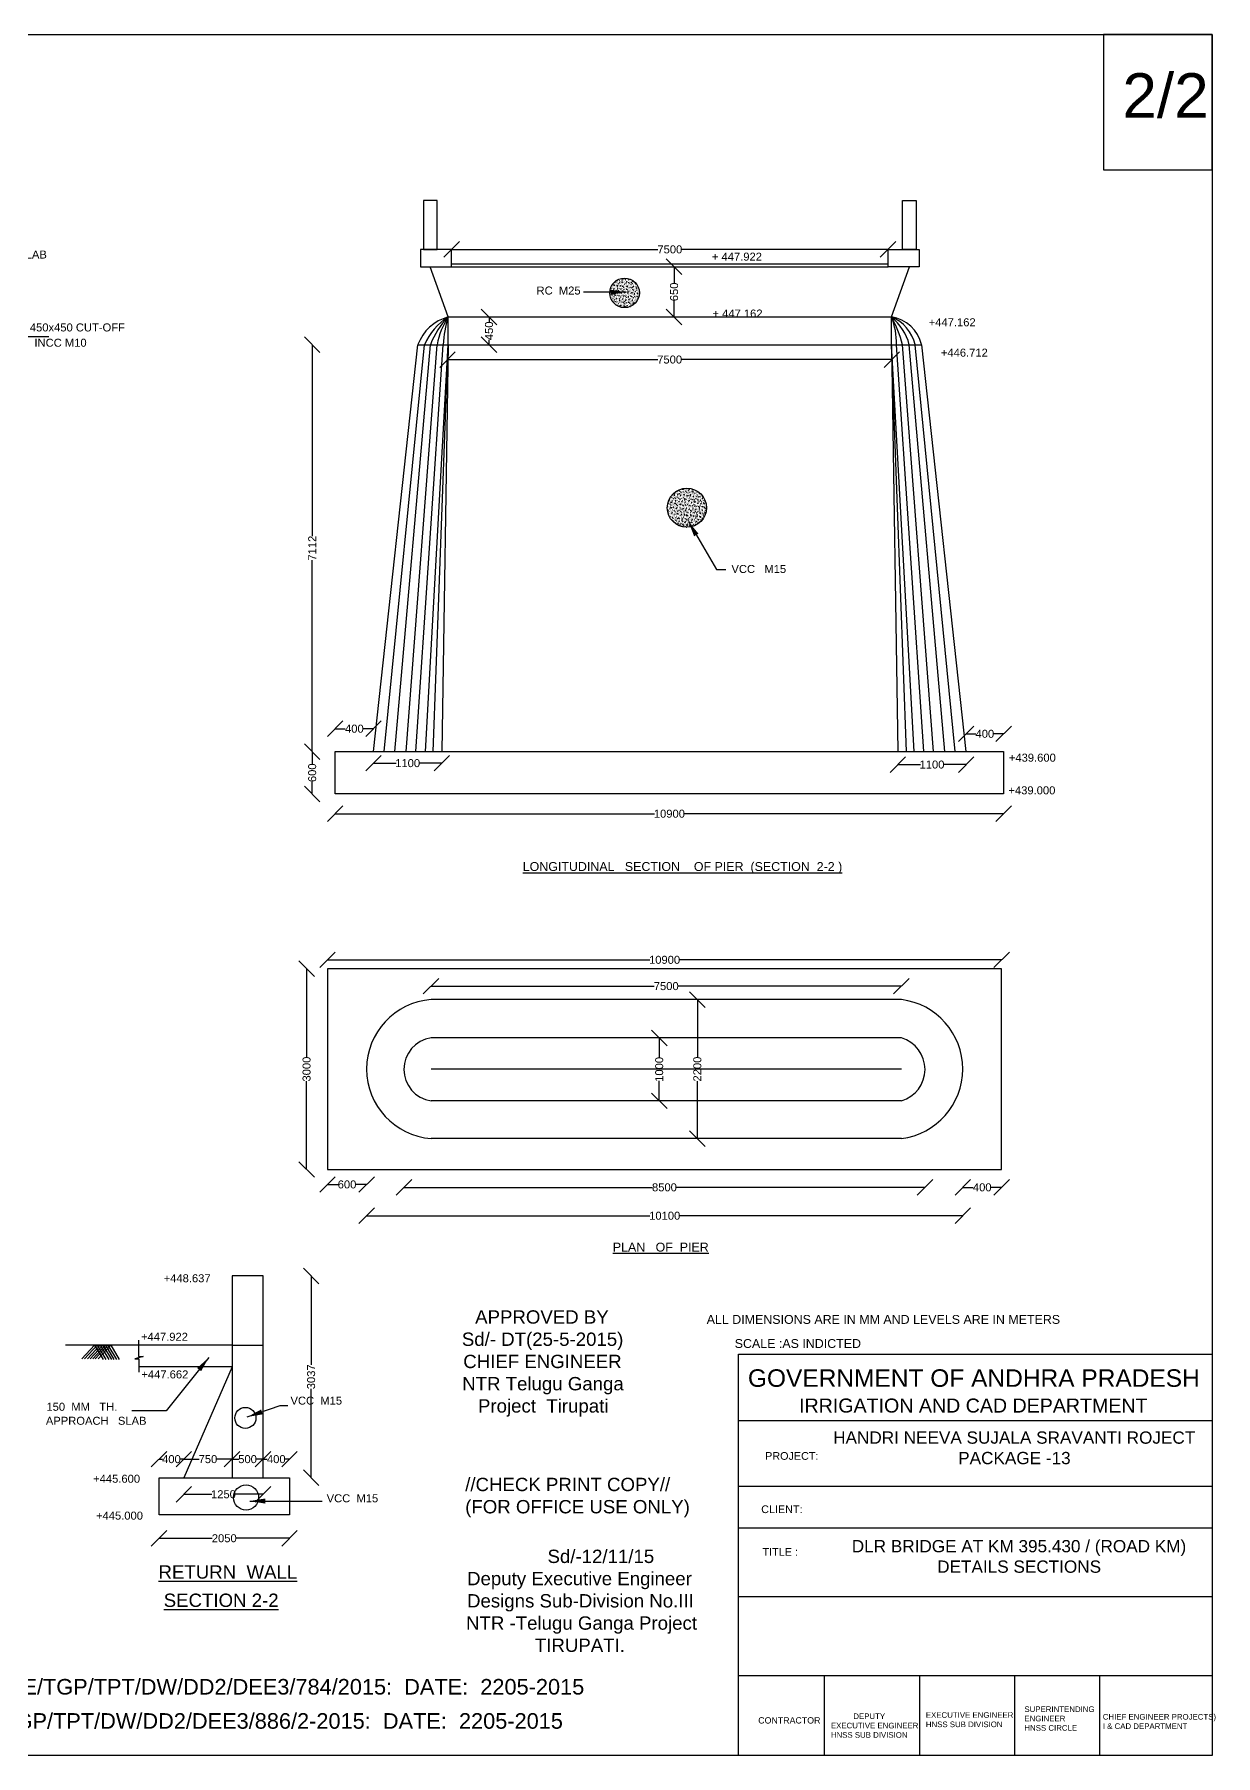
# Model space of a CAD drawing. Header units: millimetres. Extents: x 14855 to 20440, y 22449 to 26321.
# Drawn here: x 17784 to 20440, y 22449 to 26321 of the extents above; entities that cross this region are included whole.
import ezdxf

# ---------------------------------------------------------------- set-up
doc = ezdxf.new("R2010")
doc.units = ezdxf.units.MM
doc.header["$MEASUREMENT"] = 0
for name, color, linetype in [('DIMENSIONS', 7, 'Continuous'), ('DRAWING', 7, 'Continuous'), ('REF', 2, 'Continuous'), ('TEXT', 1, 'Continuous')]:
    doc.layers.add(name, color=color, linetype=linetype)
doc.styles.get("Standard").update_dxf_attribs({"font": 'arial.ttf', "height": 18})
doc.dimstyles.get("Standard").update_dxf_attribs({"dimtxt": 18, "dimasz": 35, "dimexe": 0.18, "dimexo": 0.0625, "dimgap": 0.09, "dimtad": 0, "dimdec": 0, "dimzin": 0, "dimdsep": 46, "dimtxsty": 'Standard', "dimblk": 'OBLIQUE', "dimcen": 0.09, "dimse1": 1, "dimse2": 1, "dimadec": 0, "dimazin": 0, "dimtfac": 1, "dimtdec": 0, "dimtofl": 0, "dimtmove": 0, "dimatfit": 3, "dimfxl": 1, "dimtolj": 1, "dimtzin": 0, "dimarcsym": 0})
pattern_1 = [(50, (0, 0), (7.1726018, -0.6275213), [0.75, -8.25]), (355, (0, 0), (-1.3875133, 7.5219213), [0.6, -6.6]), (100.4514, (0.598, -0.052), (5.7850938, 6.8943954), [0.6374019, -7.0114211]), (46.1842, (0, 2), (10.6724105, -1.6551901), [1.125, -12.375]), (96.6356, (0.889, 1.862), (9.346627, 9.7411787), [0.956103, -10.51713]), (351.1842, (0, 2), (9.3466195, 9.741186), [0.9, -9.9]), (21, (1, 1.5), (5.9690705, -4.0261889), [0.75, -8.25]), (326, (1, 1.5), (2.4331533, 7.2515005), [0.6, -6.6]), (71.4514, (1.4974, 1.1645), (8.4022263, 3.225305), [0.6374019, -7.0114211]), (37.5, (0, 0), (0.12159855, 3.32893854), [0, -6.52, 0, -6.7, 0, -6.625]), (7.5, (0, 0), (2.63069537, 3.9441171), [0, -3.82, 0, -6.37, 0, -2.525]), (327.5, (-2.23, 0), (5.33822436, -0.22554872), [0, -2.5, 0, -7.8, 0, -10.35]), (317.5, (-3.23, 0), (5.8318617, 1.0010498), [0, -3.25, 0, -5.18, 0, -7.35])]

# ---------------------------------------------------------------- blocks, each defined once
blk = doc.blocks.new('_Oblique')
at = {"color": 0, "linetype": 'ByBlock', "lineweight": -2}
blk.add_line((-0.5, -0.5), (0.5, 0.5), dxfattribs=at)
blk = doc.blocks.new('*D26')
at = {"layer": 'Defpoints', "color": 0}
for p in [(18722.2, 25837), (19703.7, 25837), (19703.7, 25837)]:
    blk.add_point(p, dxfattribs=at)
at = {"layer": 'DIMENSIONS', "color": 0, "lineweight": -2}
for p, q in [((18722.2, 25837), (19186.1, 25837)), ((19703.7, 25837), (19239.9, 25837))]:
    blk.add_line(p, q, dxfattribs=at)
at = {"layer": 'DIMENSIONS', "color": 0, "lineweight": -2, "xscale": 35, "yscale": 35, "zscale": 35, "rotation": 180}
blk.add_blockref('_Oblique', (18722.2, 25837), dxfattribs=at)
at = {"layer": 'DIMENSIONS', "color": 0, "lineweight": -2, "xscale": 35, "yscale": 35, "zscale": 35}
blk.add_blockref('_Oblique', (19703.7, 25837), dxfattribs=at)
at = {"layer": 'DIMENSIONS', "color": 0, "insert": (19213, 25837), "char_height": 18, "attachment_point": 5}
blk.add_mtext('\\A1;7500', dxfattribs=at)
blk = doc.blocks.new('*D27')
at = {"layer": 'Defpoints', "color": 0}
for p in [(19221.7, 25798), (19221.7, 25685), (19222.6, 25685)]:
    blk.add_point(p, dxfattribs=at)
at = {"layer": 'DIMENSIONS', "color": 0, "lineweight": -2}
for p, q in [((19222.6, 25798), (19222.6, 25761.5)), ((19222.6, 25685), (19222.6, 25721.5))]:
    blk.add_line(p, q, dxfattribs=at)
at = {"layer": 'DIMENSIONS', "color": 0, "lineweight": -2, "xscale": 35, "yscale": 35, "zscale": 35}
for p, rotation in [((19222.6, 25798), 90), ((19222.6, 25685), 270)]:
    blk.add_blockref('_Oblique', p, dxfattribs=dict(at, rotation=rotation))
at = {"layer": 'DIMENSIONS', "color": 0, "insert": (19222.6, 25741.5), "char_height": 18, "attachment_point": 5, "rotation": 90}
blk.add_mtext('\\A1;650', dxfattribs=at)
blk = doc.blocks.new('*D28')
at = {"layer": 'Defpoints', "color": 0}
for p in [(18801.3, 25685), (18793.7, 25622.7), (18806.4, 25622.7)]:
    blk.add_point(p, dxfattribs=at)
at = {"layer": 'DIMENSIONS', "color": 0, "lineweight": -2}
for p, q in [((18806.4, 25685), (18806.4, 25674.2)), ((18806.4, 25622.7), (18806.4, 25633.5))]:
    blk.add_line(p, q, dxfattribs=at)
at = {"layer": 'DIMENSIONS', "color": 0, "lineweight": -2, "xscale": 35, "yscale": 35, "zscale": 35}
for p, rotation in [((18806.4, 25685), 90), ((18806.4, 25622.7), 270)]:
    blk.add_blockref('_Oblique', p, dxfattribs=dict(at, rotation=rotation))
at = {"layer": 'DIMENSIONS', "color": 0, "insert": (18806.4, 25653.9), "char_height": 18, "attachment_point": 5, "rotation": 90}
blk.add_mtext('\\A1;450', dxfattribs=at)
blk = doc.blocks.new('*D29')
at = {"layer": 'Defpoints', "color": 0}
for p in [(18713, 25596.1), (19712.2, 25589.2), (19712.2, 25579.9)]:
    blk.add_point(p, dxfattribs=at)
at = {"layer": 'DIMENSIONS', "color": 0, "lineweight": -2}
for p, q in [((18713, 25589.2), (19185.7, 25589.2)), ((19712.2, 25589.2), (19239.4, 25589.2))]:
    blk.add_line(p, q, dxfattribs=at)
at = {"layer": 'DIMENSIONS', "color": 0, "lineweight": -2, "xscale": 35, "yscale": 35, "zscale": 35, "rotation": 180}
blk.add_blockref('_Oblique', (18713, 25589.2), dxfattribs=at)
at = {"layer": 'DIMENSIONS', "color": 0, "lineweight": -2, "xscale": 35, "yscale": 35, "zscale": 35}
blk.add_blockref('_Oblique', (19712.2, 25589.2), dxfattribs=at)
at = {"layer": 'DIMENSIONS', "color": 0, "insert": (19212.6, 25589.2), "char_height": 18, "attachment_point": 5}
blk.add_mtext('\\A1;7500', dxfattribs=at)
blk = doc.blocks.new('*D30')
at = {"layer": 'Defpoints', "color": 0}
for p in [(18646.6, 25622.7), (18408.7, 24707.2), (18460.4, 24707.2)]:
    blk.add_point(p, dxfattribs=at)
at = {"layer": 'DIMENSIONS', "color": 0, "lineweight": -2}
for p, q in [((18408.7, 25622.7), (18408.7, 25191.7)), ((18408.7, 24707.2), (18408.7, 25138.1))]:
    blk.add_line(p, q, dxfattribs=at)
at = {"layer": 'DIMENSIONS', "color": 0, "lineweight": -2, "xscale": 35, "yscale": 35, "zscale": 35}
for p, rotation in [((18408.7, 25622.7), 90), ((18408.7, 24707.2), 270)]:
    blk.add_blockref('_Oblique', p, dxfattribs=dict(at, rotation=rotation))
at = {"layer": 'DIMENSIONS', "color": 0, "insert": (18408.7, 25164.9), "char_height": 18, "attachment_point": 5, "rotation": 90}
blk.add_mtext('\\A1;7112', dxfattribs=at)
blk = doc.blocks.new('*D31')
at = {"layer": 'Defpoints', "color": 0}
for p in [(18546.6, 24758.7), (18460.4, 24707.2), (18546.6, 24707.2)]:
    blk.add_point(p, dxfattribs=at)
at = {"layer": 'DIMENSIONS', "color": 0, "lineweight": -2}
for p, q in [((18460.4, 24758.7), (18483.2, 24758.7)), ((18546.6, 24758.7), (18523.8, 24758.7))]:
    blk.add_line(p, q, dxfattribs=at)
at = {"layer": 'DIMENSIONS', "color": 0, "lineweight": -2, "xscale": 35, "yscale": 35, "zscale": 35, "rotation": 180}
blk.add_blockref('_Oblique', (18460.4, 24758.7), dxfattribs=at)
at = {"layer": 'DIMENSIONS', "color": 0, "lineweight": -2, "xscale": 35, "yscale": 35, "zscale": 35}
blk.add_blockref('_Oblique', (18546.6, 24758.7), dxfattribs=at)
at = {"layer": 'DIMENSIONS', "color": 0, "insert": (18503.5, 24758.7), "char_height": 18, "attachment_point": 5}
blk.add_mtext('\\A1;400', dxfattribs=at)
blk = doc.blocks.new('*D32')
at = {"layer": 'Defpoints', "color": 0}
for p in [(18460.4, 24707.2), (18408.7, 24612.1), (18460.4, 24612.1)]:
    blk.add_point(p, dxfattribs=at)
at = {"layer": 'DIMENSIONS', "color": 0, "lineweight": -2}
for p, q in [((18408.7, 24707.2), (18408.7, 24679.6)), ((18408.7, 24612.1), (18408.7, 24639.6))]:
    blk.add_line(p, q, dxfattribs=at)
at = {"layer": 'DIMENSIONS', "color": 0, "lineweight": -2, "xscale": 35, "yscale": 35, "zscale": 35}
for p, rotation in [((18408.7, 24707.2), 90), ((18408.7, 24612.1), 270)]:
    blk.add_blockref('_Oblique', p, dxfattribs=dict(at, rotation=rotation))
at = {"layer": 'DIMENSIONS', "color": 0, "insert": (18408.7, 24659.6), "char_height": 18, "attachment_point": 5, "rotation": 90}
blk.add_mtext('\\A1;600', dxfattribs=at)
blk = doc.blocks.new('*D33')
at = {"layer": 'Defpoints', "color": 0}
for p in [(18546.6, 24707.2), (18700.2, 24704.8), (18700.2, 24681.2)]:
    blk.add_point(p, dxfattribs=at)
at = {"layer": 'DIMENSIONS', "color": 0, "lineweight": -2}
for p, q in [((18546.6, 24681.2), (18597.3, 24681.2)), ((18700.2, 24681.2), (18649.5, 24681.2))]:
    blk.add_line(p, q, dxfattribs=at)
at = {"layer": 'DIMENSIONS', "color": 0, "lineweight": -2, "xscale": 35, "yscale": 35, "zscale": 35, "rotation": 180}
blk.add_blockref('_Oblique', (18546.6, 24681.2), dxfattribs=at)
at = {"layer": 'DIMENSIONS', "color": 0, "lineweight": -2, "xscale": 35, "yscale": 35, "zscale": 35}
blk.add_blockref('_Oblique', (18700.2, 24681.2), dxfattribs=at)
at = {"layer": 'DIMENSIONS', "color": 0, "insert": (18623.4, 24681.2), "char_height": 18, "attachment_point": 5}
blk.add_mtext('\\A1;1100', dxfattribs=at)
blk = doc.blocks.new('*D34')
at = {"layer": 'Defpoints', "color": 0}
for p in [(19963.6, 24747.2), (19879.4, 24707.2), (19963.6, 24707.2)]:
    blk.add_point(p, dxfattribs=at)
at = {"layer": 'DIMENSIONS', "color": 0, "lineweight": -2}
for p, q in [((19879.4, 24747.2), (19901.2, 24747.2)), ((19963.6, 24747.2), (19941.8, 24747.2))]:
    blk.add_line(p, q, dxfattribs=at)
at = {"layer": 'DIMENSIONS', "color": 0, "lineweight": -2, "xscale": 35, "yscale": 35, "zscale": 35, "rotation": 180}
blk.add_blockref('_Oblique', (19879.4, 24747.2), dxfattribs=at)
at = {"layer": 'DIMENSIONS', "color": 0, "lineweight": -2, "xscale": 35, "yscale": 35, "zscale": 35}
blk.add_blockref('_Oblique', (19963.6, 24747.2), dxfattribs=at)
at = {"layer": 'DIMENSIONS', "color": 0, "insert": (19921.5, 24747.2), "char_height": 18, "attachment_point": 5}
blk.add_mtext('\\A1;400', dxfattribs=at)
blk = doc.blocks.new('*D35')
at = {"layer": 'Defpoints', "color": 0}
for p in [(19725.8, 24707.2), (19879.4, 24707.2), (19879.4, 24678)]:
    blk.add_point(p, dxfattribs=at)
at = {"layer": 'DIMENSIONS', "color": 0, "lineweight": -2}
for p, q in [((19725.8, 24678), (19776.5, 24678)), ((19879.4, 24678), (19828.7, 24678))]:
    blk.add_line(p, q, dxfattribs=at)
at = {"layer": 'DIMENSIONS', "color": 0, "lineweight": -2, "xscale": 35, "yscale": 35, "zscale": 35, "rotation": 180}
blk.add_blockref('_Oblique', (19725.8, 24678), dxfattribs=at)
at = {"layer": 'DIMENSIONS', "color": 0, "lineweight": -2, "xscale": 35, "yscale": 35, "zscale": 35}
blk.add_blockref('_Oblique', (19879.4, 24678), dxfattribs=at)
at = {"layer": 'DIMENSIONS', "color": 0, "insert": (19802.6, 24678), "char_height": 18, "attachment_point": 5}
blk.add_mtext('\\A1;1100', dxfattribs=at)
blk = doc.blocks.new('*D36')
at = {"layer": 'Defpoints', "color": 0}
for p in [(18460.4, 24612.1), (19963.6, 24612.1), (19963.6, 24567.4)]:
    blk.add_point(p, dxfattribs=at)
at = {"layer": 'DIMENSIONS', "color": 0, "lineweight": -2}
for p, q in [((18460.4, 24567.4), (19178.9, 24567.4)), ((19963.6, 24567.4), (19245.1, 24567.4))]:
    blk.add_line(p, q, dxfattribs=at)
at = {"layer": 'DIMENSIONS', "color": 0, "lineweight": -2, "xscale": 35, "yscale": 35, "zscale": 35, "rotation": 180}
blk.add_blockref('_Oblique', (18460.4, 24567.4), dxfattribs=at)
at = {"layer": 'DIMENSIONS', "color": 0, "lineweight": -2, "xscale": 35, "yscale": 35, "zscale": 35}
blk.add_blockref('_Oblique', (19963.6, 24567.4), dxfattribs=at)
at = {"layer": 'DIMENSIONS', "color": 0, "insert": (19212, 24567.4), "char_height": 18, "attachment_point": 5}
blk.add_mtext('\\A1;10900', dxfattribs=at)
blk = doc.blocks.new('*D44')
at = {"layer": 'Defpoints', "color": 0}
for p in [(18443.1, 24218.8), (19959.3, 24238.7), (19959.3, 24218.8)]:
    blk.add_point(p, dxfattribs=at)
at = {"layer": 'DIMENSIONS', "color": 0, "lineweight": -2}
for p, q in [((18443.1, 24238.7), (19168.1, 24238.7)), ((19959.3, 24238.7), (19234.2, 24238.7))]:
    blk.add_line(p, q, dxfattribs=at)
at = {"layer": 'DIMENSIONS', "color": 0, "lineweight": -2, "xscale": 35, "yscale": 35, "zscale": 35, "rotation": 180}
blk.add_blockref('_Oblique', (18443.1, 24238.7), dxfattribs=at)
at = {"layer": 'DIMENSIONS', "color": 0, "lineweight": -2, "xscale": 35, "yscale": 35, "zscale": 35}
blk.add_blockref('_Oblique', (19959.3, 24238.7), dxfattribs=at)
at = {"layer": 'DIMENSIONS', "color": 0, "insert": (19201.2, 24238.7), "char_height": 18, "attachment_point": 5}
blk.add_mtext('\\A1;10900', dxfattribs=at)
blk = doc.blocks.new('*D45')
at = {"layer": 'Defpoints', "color": 0}
for p in [(19733.8, 24179.6), (18676, 24063.1), (19733.8, 24063.1)]:
    blk.add_point(p, dxfattribs=at)
at = {"layer": 'DIMENSIONS', "color": 0, "lineweight": -2}
for p, q in [((18676, 24179.6), (19178, 24179.6)), ((19733.8, 24179.6), (19231.7, 24179.6))]:
    blk.add_line(p, q, dxfattribs=at)
at = {"layer": 'DIMENSIONS', "color": 0, "lineweight": -2, "xscale": 35, "yscale": 35, "zscale": 35, "rotation": 180}
blk.add_blockref('_Oblique', (18676, 24179.6), dxfattribs=at)
at = {"layer": 'DIMENSIONS', "color": 0, "lineweight": -2, "xscale": 35, "yscale": 35, "zscale": 35}
blk.add_blockref('_Oblique', (19733.8, 24179.6), dxfattribs=at)
at = {"layer": 'DIMENSIONS', "color": 0, "insert": (19204.9, 24179.6), "char_height": 18, "attachment_point": 5}
blk.add_mtext('\\A1;7500', dxfattribs=at)
blk = doc.blocks.new('*D46')
at = {"layer": 'Defpoints', "color": 0}
for p in [(19189.2, 24063.1), (19189.2, 23921.6), (19189.2, 23921.6)]:
    blk.add_point(p, dxfattribs=at)
at = {"layer": 'DIMENSIONS', "color": 0, "lineweight": -2}
for p, q in [((19189.2, 24063.1), (19189.2, 24018.4)), ((19189.2, 23921.6), (19189.2, 23966.2))]:
    blk.add_line(p, q, dxfattribs=at)
at = {"layer": 'DIMENSIONS', "color": 0, "lineweight": -2, "xscale": 35, "yscale": 35, "zscale": 35}
for p, rotation in [((19189.2, 24063.1), 90), ((19189.2, 23921.6), 270)]:
    blk.add_blockref('_Oblique', p, dxfattribs=dict(at, rotation=rotation))
at = {"layer": 'DIMENSIONS', "color": 0, "insert": (19189.2, 23992.3), "char_height": 18, "attachment_point": 5, "rotation": 90}
blk.add_mtext('\\A1;1000', dxfattribs=at)
blk = doc.blocks.new('*D47')
at = {"layer": 'Defpoints', "color": 0}
for p in [(19274.9, 24149.3), (19274.9, 23836.7), (19274.9, 23836.7)]:
    blk.add_point(p, dxfattribs=at)
at = {"layer": 'DIMENSIONS', "color": 0, "lineweight": -2}
for p, q in [((19274.9, 24149.3), (19274.9, 24020.1)), ((19274.9, 23836.7), (19274.9, 23965.9))]:
    blk.add_line(p, q, dxfattribs=at)
at = {"layer": 'DIMENSIONS', "color": 0, "lineweight": -2, "xscale": 35, "yscale": 35, "zscale": 35}
for p, rotation in [((19274.9, 24149.3), 90), ((19274.9, 23836.7), 270)]:
    blk.add_blockref('_Oblique', p, dxfattribs=dict(at, rotation=rotation))
at = {"layer": 'DIMENSIONS', "color": 0, "insert": (19274.9, 23993), "char_height": 18, "attachment_point": 5, "rotation": 90}
blk.add_mtext('\\A1;2200', dxfattribs=at)
blk = doc.blocks.new('*D48')
at = {"layer": 'Defpoints', "color": 0}
for p in [(18443.1, 24218.8), (18396.1, 23767.1), (18443.1, 23767.1)]:
    blk.add_point(p, dxfattribs=at)
at = {"layer": 'DIMENSIONS', "color": 0, "lineweight": -2}
for p, q in [((18396.1, 24218.8), (18396.1, 24019.9)), ((18396.1, 23767.1), (18396.1, 23966))]:
    blk.add_line(p, q, dxfattribs=at)
at = {"layer": 'DIMENSIONS', "color": 0, "lineweight": -2, "xscale": 35, "yscale": 35, "zscale": 35}
for p, rotation in [((18396.1, 24218.8), 90), ((18396.1, 23767.1), 270)]:
    blk.add_blockref('_Oblique', p, dxfattribs=dict(at, rotation=rotation))
at = {"layer": 'DIMENSIONS', "color": 0, "insert": (18396.1, 23993), "char_height": 18, "attachment_point": 5, "rotation": 90}
blk.add_mtext('\\A1;3000', dxfattribs=at)
blk = doc.blocks.new('*D49')
at = {"layer": 'Defpoints', "color": 0}
for p in [(18443.1, 23993), (18531, 23993), (18531, 23733.4)]:
    blk.add_point(p, dxfattribs=at)
at = {"layer": 'DIMENSIONS', "color": 0, "lineweight": -2}
for p, q in [((18443.1, 23733.4), (18467, 23733.4)), ((18531, 23733.4), (18507, 23733.4))]:
    blk.add_line(p, q, dxfattribs=at)
at = {"layer": 'DIMENSIONS', "color": 0, "lineweight": -2, "xscale": 35, "yscale": 35, "zscale": 35, "rotation": 180}
blk.add_blockref('_Oblique', (18443.1, 23733.4), dxfattribs=at)
at = {"layer": 'DIMENSIONS', "color": 0, "lineweight": -2, "xscale": 35, "yscale": 35, "zscale": 35}
blk.add_blockref('_Oblique', (18531, 23733.4), dxfattribs=at)
at = {"layer": 'DIMENSIONS', "color": 0, "insert": (18487, 23733.4), "char_height": 18, "attachment_point": 5}
blk.add_mtext('\\A1;600', dxfattribs=at)
blk = doc.blocks.new('*D50')
at = {"layer": 'Defpoints', "color": 0}
for p in [(18614.9, 23992.3), (19787, 23992.3), (19787, 23726.9)]:
    blk.add_point(p, dxfattribs=at)
at = {"layer": 'DIMENSIONS', "color": 0, "lineweight": -2}
for p, q in [((18614.9, 23726.9), (19174, 23726.9)), ((19787, 23726.9), (19227.9, 23726.9))]:
    blk.add_line(p, q, dxfattribs=at)
at = {"layer": 'DIMENSIONS', "color": 0, "lineweight": -2, "xscale": 35, "yscale": 35, "zscale": 35, "rotation": 180}
blk.add_blockref('_Oblique', (18614.9, 23726.9), dxfattribs=at)
at = {"layer": 'DIMENSIONS', "color": 0, "lineweight": -2, "xscale": 35, "yscale": 35, "zscale": 35}
blk.add_blockref('_Oblique', (19787, 23726.9), dxfattribs=at)
at = {"layer": 'DIMENSIONS', "color": 0, "insert": (19200.9, 23726.9), "char_height": 18, "attachment_point": 5}
blk.add_mtext('\\A1;8500', dxfattribs=at)
blk = doc.blocks.new('*D51')
at = {"layer": 'Defpoints', "color": 0}
for p in [(18531, 23993), (19871.9, 23993), (19871.9, 23663)]:
    blk.add_point(p, dxfattribs=at)
at = {"layer": 'DIMENSIONS', "color": 0, "lineweight": -2}
for p, q in [((18531, 23663), (19168.4, 23663)), ((19871.9, 23663), (19234.6, 23663))]:
    blk.add_line(p, q, dxfattribs=at)
at = {"layer": 'DIMENSIONS', "color": 0, "lineweight": -2, "xscale": 35, "yscale": 35, "zscale": 35, "rotation": 180}
blk.add_blockref('_Oblique', (18531, 23663), dxfattribs=at)
at = {"layer": 'DIMENSIONS', "color": 0, "lineweight": -2, "xscale": 35, "yscale": 35, "zscale": 35}
blk.add_blockref('_Oblique', (19871.9, 23663), dxfattribs=at)
at = {"layer": 'DIMENSIONS', "color": 0, "insert": (19201.5, 23663), "char_height": 18, "attachment_point": 5}
blk.add_mtext('\\A1;10100', dxfattribs=at)
blk = doc.blocks.new('*D52')
at = {"layer": 'Defpoints', "color": 0}
for p in [(19871.9, 23993), (19959.3, 23993), (19959.3, 23726.9)]:
    blk.add_point(p, dxfattribs=at)
at = {"layer": 'DIMENSIONS', "color": 0, "lineweight": -2}
for p, q in [((19871.9, 23726.9), (19895.3, 23726.9)), ((19959.3, 23726.9), (19935.9, 23726.9))]:
    blk.add_line(p, q, dxfattribs=at)
at = {"layer": 'DIMENSIONS', "color": 0, "lineweight": -2, "xscale": 35, "yscale": 35, "zscale": 35, "rotation": 180}
blk.add_blockref('_Oblique', (19871.9, 23726.9), dxfattribs=at)
at = {"layer": 'DIMENSIONS', "color": 0, "lineweight": -2, "xscale": 35, "yscale": 35, "zscale": 35}
blk.add_blockref('_Oblique', (19959.3, 23726.9), dxfattribs=at)
at = {"layer": 'DIMENSIONS', "color": 0, "insert": (19915.6, 23726.9), "char_height": 18, "attachment_point": 5}
blk.add_mtext('\\A1;400', dxfattribs=at)
blk = doc.blocks.new('*D53')
at = {"layer": 'Defpoints', "color": 0}
for p in [(18298.2, 23527.6), (18298.2, 23073.8), (18406.3, 23073.8)]:
    blk.add_point(p, dxfattribs=at)
at = {"layer": 'DIMENSIONS', "color": 0, "lineweight": -2}
for p, q in [((18406.3, 23527.6), (18406.3, 23327.6)), ((18406.3, 23073.8), (18406.3, 23273.7))]:
    blk.add_line(p, q, dxfattribs=at)
at = {"layer": 'DIMENSIONS', "color": 0, "lineweight": -2, "xscale": 35, "yscale": 35, "zscale": 35}
for p, rotation in [((18406.3, 23527.6), 90), ((18406.3, 23073.8), 270)]:
    blk.add_blockref('_Oblique', p, dxfattribs=dict(at, rotation=rotation))
at = {"layer": 'DIMENSIONS', "color": 0, "insert": (18406.3, 23300.7), "char_height": 18, "attachment_point": 5, "rotation": 90}
blk.add_mtext('\\A1;3037', dxfattribs=at)
blk = doc.blocks.new('*D54')
at = {"layer": 'Defpoints', "color": 0}
for p in [(18120, 23115.4), (18064.3, 23073.8), (18120, 23073.8)]:
    blk.add_point(p, dxfattribs=at)
at = {"layer": 'DIMENSIONS', "color": 0, "lineweight": -2}
for p, q in [((18064.3, 23115.4), (18071.8, 23115.4)), ((18120, 23115.4), (18112.4, 23115.4))]:
    blk.add_line(p, q, dxfattribs=at)
at = {"layer": 'DIMENSIONS', "color": 0, "lineweight": -2, "xscale": 35, "yscale": 35, "zscale": 35, "rotation": 180}
blk.add_blockref('_Oblique', (18064.3, 23115.4), dxfattribs=at)
at = {"layer": 'DIMENSIONS', "color": 0, "lineweight": -2, "xscale": 35, "yscale": 35, "zscale": 35}
blk.add_blockref('_Oblique', (18120, 23115.4), dxfattribs=at)
at = {"layer": 'DIMENSIONS', "color": 0, "insert": (18092.1, 23115.4), "char_height": 18, "attachment_point": 5}
blk.add_mtext('\\A1;400', dxfattribs=at)
blk = doc.blocks.new('*D55')
at = {"layer": 'Defpoints', "color": 0}
for p in [(18228.5, 23115.4), (18120, 23073.8), (18228.5, 23073.8)]:
    blk.add_point(p, dxfattribs=at)
at = {"layer": 'DIMENSIONS', "color": 0, "lineweight": -2}
for p, q in [((18120, 23115.4), (18154.4, 23115.4)), ((18228.5, 23115.4), (18194.1, 23115.4))]:
    blk.add_line(p, q, dxfattribs=at)
at = {"layer": 'DIMENSIONS', "color": 0, "lineweight": -2, "xscale": 35, "yscale": 35, "zscale": 35, "rotation": 180}
blk.add_blockref('_Oblique', (18120, 23115.4), dxfattribs=at)
at = {"layer": 'DIMENSIONS', "color": 0, "lineweight": -2, "xscale": 35, "yscale": 35, "zscale": 35}
blk.add_blockref('_Oblique', (18228.5, 23115.4), dxfattribs=at)
at = {"layer": 'DIMENSIONS', "color": 0, "insert": (18174.2, 23115.4), "char_height": 18, "attachment_point": 5}
blk.add_mtext('\\A1;750', dxfattribs=at)
blk = doc.blocks.new('*D56')
at = {"layer": 'Defpoints', "color": 0}
for p in [(18298.2, 23115.4), (18228.5, 23073.8), (18298.2, 23073.8)]:
    blk.add_point(p, dxfattribs=at)
at = {"layer": 'DIMENSIONS', "color": 0, "lineweight": -2}
for p, q in [((18228.5, 23115.4), (18243.4, 23115.4)), ((18298.2, 23115.4), (18283.3, 23115.4))]:
    blk.add_line(p, q, dxfattribs=at)
at = {"layer": 'DIMENSIONS', "color": 0, "lineweight": -2, "xscale": 35, "yscale": 35, "zscale": 35, "rotation": 180}
blk.add_blockref('_Oblique', (18228.5, 23115.4), dxfattribs=at)
at = {"layer": 'DIMENSIONS', "color": 0, "lineweight": -2, "xscale": 35, "yscale": 35, "zscale": 35}
blk.add_blockref('_Oblique', (18298.2, 23115.4), dxfattribs=at)
at = {"layer": 'DIMENSIONS', "color": 0, "insert": (18263.3, 23115.4), "char_height": 18, "attachment_point": 5}
blk.add_mtext('\\A1;500', dxfattribs=at)
blk = doc.blocks.new('*D57')
at = {"layer": 'Defpoints', "color": 0}
for p in [(18357.6, 23115.4), (18298.2, 23073.8), (18357.6, 23073.8)]:
    blk.add_point(p, dxfattribs=at)
at = {"layer": 'DIMENSIONS', "color": 0, "lineweight": -2}
for p, q in [((18298.2, 23115.4), (18307.6, 23115.4)), ((18357.6, 23115.4), (18348.2, 23115.4))]:
    blk.add_line(p, q, dxfattribs=at)
at = {"layer": 'DIMENSIONS', "color": 0, "lineweight": -2, "xscale": 35, "yscale": 35, "zscale": 35, "rotation": 180}
blk.add_blockref('_Oblique', (18298.2, 23115.4), dxfattribs=at)
at = {"layer": 'DIMENSIONS', "color": 0, "lineweight": -2, "xscale": 35, "yscale": 35, "zscale": 35}
blk.add_blockref('_Oblique', (18357.6, 23115.4), dxfattribs=at)
at = {"layer": 'DIMENSIONS', "color": 0, "insert": (18327.9, 23115.4), "char_height": 18, "attachment_point": 5}
blk.add_mtext('\\A1;400', dxfattribs=at)
blk = doc.blocks.new('*D58')
at = {"layer": 'Defpoints', "color": 0}
for p in [(18120, 23073.8), (18298.2, 23073.8), (18298.2, 23036.4)]:
    blk.add_point(p, dxfattribs=at)
at = {"layer": 'DIMENSIONS', "color": 0, "lineweight": -2}
for p, q in [((18120, 23036.4), (18183, 23036.4)), ((18298.2, 23036.4), (18235.2, 23036.4))]:
    blk.add_line(p, q, dxfattribs=at)
at = {"layer": 'DIMENSIONS', "color": 0, "lineweight": -2, "xscale": 35, "yscale": 35, "zscale": 35, "rotation": 180}
blk.add_blockref('_Oblique', (18120, 23036.4), dxfattribs=at)
at = {"layer": 'DIMENSIONS', "color": 0, "lineweight": -2, "xscale": 35, "yscale": 35, "zscale": 35}
blk.add_blockref('_Oblique', (18298.2, 23036.4), dxfattribs=at)
at = {"layer": 'DIMENSIONS', "color": 0, "insert": (18209.1, 23036.4), "char_height": 18, "attachment_point": 5}
blk.add_mtext('\\A1;1250', dxfattribs=at)
blk = doc.blocks.new('*D59')
at = {"layer": 'Defpoints', "color": 0}
for p in [(18064.3, 22990.3), (18357.6, 22990.3), (18357.6, 22937.4)]:
    blk.add_point(p, dxfattribs=at)
at = {"layer": 'DIMENSIONS', "color": 0, "lineweight": -2}
for p, q in [((18064.3, 22937.4), (18183.9, 22937.4)), ((18357.6, 22937.4), (18238, 22937.4))]:
    blk.add_line(p, q, dxfattribs=at)
at = {"layer": 'DIMENSIONS', "color": 0, "lineweight": -2, "xscale": 35, "yscale": 35, "zscale": 35, "rotation": 180}
blk.add_blockref('_Oblique', (18064.3, 22937.4), dxfattribs=at)
at = {"layer": 'DIMENSIONS', "color": 0, "lineweight": -2, "xscale": 35, "yscale": 35, "zscale": 35}
blk.add_blockref('_Oblique', (18357.6, 22937.4), dxfattribs=at)
at = {"layer": 'DIMENSIONS', "color": 0, "insert": (18210.9, 22937.4), "char_height": 18, "attachment_point": 5}
blk.add_mtext('\\A1;2050', dxfattribs=at)

msp = doc.modelspace()

# ---------------------------------------------------------------- hatches: boundary and pattern name
at = {"layer": 'DIMENSIONS'}
h = msp.add_hatch(dxfattribs=at)
h.set_pattern_fill('AR-CONC', color=0, style=0)
h.set_pattern_definition(pattern_1)
h.paths.add_polyline_path([(19144.5, 25739.3, 1), (19077.9, 25739.3, 1)])
h = msp.add_hatch(dxfattribs=at)
h.set_pattern_fill('AR-CONC', color=0, style=0)
h.set_pattern_definition(pattern_1)
h.paths.add_polyline_path([(19295.2, 25255.8, 1), (19207.3, 25255.8, 1)])

# ---------------------------------------------------------------- linework, layer by layer
at = {"layer": 'DIMENSIONS', "color": 0}
for points in [[(20433.1, 22448.6), (14854.8, 22448.6), (14854.8, 26320.7), (20433.1, 26320.7)], [(20433.1, 26320.7), (20188.1, 26320.7), (20188.1, 26015.9), (20433.1, 26015.9)], [(19367.2, 23351.7), (20433.1, 23351.7), (20433.1, 22448.6), (19367.2, 22448.6)]]:
    msp.add_lwpolyline(points, close=True, dxfattribs=at)
for points in [[(19367.2, 23202.5), (20433.1, 23202.5)], [(19367.2, 23054.5), (20433.1, 23054.5)], [(19367.2, 22961.1), (20433.1, 22961.1)], [(19367.2, 22806.7), (20433.1, 22806.7)], [(19367.2, 22628.8), (20433.1, 22628.8)], [(19560.2, 22628.8), (19560.2, 22448.6)], [(19774.5, 22628.8), (19774.5, 22448.6)], [(19987.9, 22628.8), (19987.9, 22448.6)], [(20179.4, 22628.8), (20179.4, 22448.6)]]:
    msp.add_lwpolyline(points, dxfattribs=at)
for centre, radius in [((19111.2, 25739.3), 33.3), ((19251.3, 25255.8), 44), ((18258.4, 23208.2), 23.7), ((18259.9, 23029.2), 28.3)]:
    msp.add_circle(centre, radius, dxfattribs=at)
at = {"layer": 'DRAWING', "color": 0}
for points in [[(18658.9, 25837), (18689.9, 25837), (18689.9, 25947.2), (18658.9, 25947.2)], [(19767, 25837), (19736.1, 25837), (19736.1, 25947.2), (19767, 25947.2)], [(18652.2, 25798), (18722.2, 25798), (18722.2, 25837), (18652.2, 25837)], [(19773.8, 25798), (19703.7, 25798), (19703.7, 25837), (19773.8, 25837)], [(18460.4, 24707.2), (19963.6, 24707.2), (19963.6, 24612.1), (18460.4, 24612.1)], [(18443.1, 23767.1), (19959.3, 23767.1), (19959.3, 24218.8), (18443.1, 24218.8)], [(18064.3, 23073.8), (18357.6, 23073.8), (18357.6, 22990.3), (18064.3, 22990.3)]]:
    msp.add_lwpolyline(points, close=True, dxfattribs=at)
for points in [[(18714.5, 25685), (18674.1, 25797.6)], [(18722.2, 25804.5), (19703.7, 25804.5)], [(18722.2, 25798), (19703.7, 25798)], [(19711.5, 25685), (19751.8, 25797.6)], [(18714.5, 25622.7), (18714.5, 25685), (19711.5, 25685)], [(19711.5, 25622.7), (19711.5, 25685)], [(18546.6, 24707.2), (18646.6, 25622.7)], [(18570.9, 24707.2), (18661.5, 25622.7)], [(18594.8, 24707.2), (18674.6, 25622.7)], [(18620.3, 24707.2), (18689.4, 25622.7)], [(18642.1, 24707.2), (18703.3, 25622.7)], [(18646.6, 25622.7), (19779.4, 25622.7)], [(18663.2, 24707.2), (18714.5, 25622.7)], [(18680.7, 24707.2), (18714.5, 25622.7)], [(18714.5, 25622.7), (18700.2, 24707.2)], [(19762.8, 24707.2), (19711.5, 25622.7)], [(19711.5, 25622.7), (19725.8, 24707.2)], [(19745.3, 24707.2), (19711.5, 25622.7)], [(19783.9, 24707.2), (19722.7, 25622.7)], [(19805.7, 24707.2), (19736.6, 25622.7)], [(19831.2, 24707.2), (19751.3, 25622.7)], [(19855.1, 24707.2), (19764.5, 25622.7)], [(19879.4, 24707.2), (19779.4, 25622.7)], [(19733.8, 24149.3), (18676, 24149.3)], [(19733.8, 24063.1), (18676, 24063.1)], [(19733.8, 23993), (18676, 23993)], [(19733.8, 23921.6), (18676, 23921.6)], [(19733.8, 23836.7), (18676, 23836.7)], [(18298.2, 23073.8), (18298.2, 23527.6), (18228.5, 23527.6), (18228.5, 23372.2), (18298.2, 23372.2)], [(18228.5, 23372.2), (17854.1, 23372.2)], [(17890.9, 23341.2), (17919.3, 23372.2), (17938.4, 23339.4)], [(17896.9, 23341.2), (17925.3, 23372.2), (17944.4, 23339.4)], [(17903.5, 23341.2), (17932, 23372.2), (17951.1, 23339.4)], [(17909.6, 23341.2), (17938, 23372.2), (17957.1, 23339.4)], [(17915.4, 23341.2), (17943.8, 23372.2), (17962.9, 23339.4)], [(17920.9, 23341.2), (17949.3, 23372.2), (17968.4, 23339.4)], [(17927.4, 23341.2), (17955.8, 23372.2), (17974.9, 23339.4)], [(18018.4, 23382.8), (18018.4, 23346.7), (18028.7, 23346.7), (18009.9, 23341.4), (18018.5, 23341.4), (18018.5, 23311)], [(18228.5, 23372.2), (18228.5, 23323.4), (18018.5, 23323.4)], [(18228.5, 23323.4), (18120, 23073.8)], [(18228.5, 23323.4), (18228.5, 23073.8)]]:
    msp.add_lwpolyline(points, dxfattribs=at)
for centre, radius, start, end in [((18740.1, 25588.9), 99.5, 104.943, 160.1025), ((18785.6, 25570.7), 134.6, 121.8918, 157.277), ((18837, 25562.7), 173.1, 135.0632, 159.7182), ((18856.4, 25591.6), 169.9, 146.6583, 169.4455), ((18948.1, 25610.9), 245, 162.4104, 177.2454), ((19699.4, 25603.7), 82.2, 13.3994, 81.5551), ((19678, 25602.8), 88.8, 12.988, 67.8432), ((19635.6, 25592.5), 119.7, 14.6151, 50.6035), ((19471.1, 25551.9), 274.8, 14.9302, 28.9659), ((19564.1, 25626.4), 158.6, 358.6701, 21.6741), ((18687.8, 23993), 156.7, 94.3122, 265.6878), ((19714.5, 23993), 157.5, 277.0513, 82.9487), ((18686.4, 23992.3), 71.5, 98.4024, 261.5976), ((19713.3, 23992.3), 73.7, 286.1119, 73.8881)]:
    msp.add_arc(centre, radius, start, end, dxfattribs=at)

# ---------------------------------------------------------------- texts
at = {"layer": 'DIMENSIONS', "color": 0}
msp.add_text('2/2', height=100, dxfattribs=at).set_placement((20230.8, 26133.4))
at = {"layer": 'REF', "color": 0}
for s, height, p in [('ALL DIMENSIONS ARE IN MM AND LEVELS ARE IN METERS ', 20, (19295.9, 23419.8)), ('SCALE :AS INDICTED ', 20, (19358.9, 23365.6)), ('PROJECT:', 17.35, (19427.4, 23114)), ('CLIENT:', 17.35, (19418.5, 22994.1)), ('TITLE :', 17.35, (19421.5, 22898.2))]:
    msp.add_text(s, height=height, dxfattribs=at).set_placement(p)
at = {"layer": 'REF', "color": 0, "attachment_point": 1}
for s, insert, char_height, width in [('\\pi39.55;APPROVED BY  \\P\\pi9.6317;Sd/- DT(25-5-2015) \\P\\pi12.783;CHIEF ENGINEER  \\P\\pi10.399;NTR Telugu Ganga \\P\\pi45.914;Project  Tirupati', (18735.6, 23450.3), 30, 379.222), ('\\pi1.8878;{\\H2.2727x;GOVERNMENT OF ANDHRA PRADESH \\H0.70002x; \\P\\pi117.06;\\H1.1428x;IRRIGATION AND CAD DEPARTMENT}', (19386.7, 23317.6), 17.355, 1012.799), ('\\pi11.262;HANDRI NEEVA SUJALA SRAVANTI ROJECT \\P\\pi292.43;PACKAGE -13', (19569.1, 23177.8), 27.61, 833.091), ('//CHECK PRINT COPY// (FOR OFFICE USE ONLY) ', (18752.8, 23073.5), 30, 558.672), ('\\pi42.573;DLR BRIDGE AT KM 395.430 / (ROAD KM) \\P\\pi234.72;DETAILS SECTIONS', (19579.6, 22933.5), 27.61, 833.091), ('\\pi132.37;^ISd/-12/11/15\\P\\pi59.147;Deputy Executive Engineer  \\P\\pi59.034;Designs Sub-Division No.III\\P\\pi45.2; NTR -Telugu Ganga Project \\P\\pi211.61;TIRUPATI.', (18697.9, 22911.8), 30, 621.172), ('^IDEPUTY \\PEXECUTIVE ENGINEER \\PHNSS SUB DIVISION \\P', (19575.2, 22543.4), 12.622, 250.026), ('EXECUTIVE ENGINEER \\PHNSS SUB DIVISION ', (19788.8, 22546.2), 12.622, 196.836), ('SUPERINTENDING ENGINEER \\PHNSS CIRCLE  ', (20010.5, 22559.2), 12.622, 156.751), ('CHIEF ENGINEER PROJECTS) \\PI & CAD DEPARTMENT', (20186.8, 22542.1), 12.622, 255.662), ('CONTRACTOR ', (19411.8, 22534.9), 14.199, 177.784)]:
    msp.add_mtext(s, dxfattribs=dict(at, insert=insert, char_height=char_height, width=width))
at = {"layer": 'TEXT', "color": 0}
for s, height, p in [('APPROACH SLAB', 18, (17599.5, 25816.5)), ('+ 447.922', 18, (19307.6, 25811.7)), ('RC  M25', 18, (18913.2, 25735.5)), ('+ 447.162', 18, (19309, 25683.7)), ('+447.162', 18, (19795.2, 25664.1)), ('450x450 CUT-OFF', 18, (17773.7, 25652.5)), ('INCC M10', 18, (17784, 25618.1)), ('+446.712', 18, (19822.6, 25595.8)), ('VCC   M15', 18, (19351.6, 25109.1)), ('+439.600', 18, (19975.5, 24684.6)), ('+439.000', 18, (19974.5, 24611.1)), ('%%ULONGITUDINAL   SECTION    OF PIER  (SECTION  2-2 )', 20, (18882.1, 24438.7)), ('%%UPLAN   OF  PIER', 20, (19084.7, 23582.5)), ('+448.637', 18, (18074.6, 23513.4)), ('+447.922', 18, (18023.6, 23381.8)), ('+447.662', 18, (18024.5, 23297.1)), ('150  MM   TH.', 18, (17811, 23224.3)), ('VCC  M15', 18, (18359.9, 23238.1)), (' APPROACH   SLAB', 18, (17802.7, 23192.8)), ('+445.600', 18, (17916, 23062.4)), ('VCC  M15', 18, (18441.2, 23018.4)), ('+445.000', 18, (17922.5, 22979.4)), ('%%URETURN  WALL', 30, (18063, 22846.6)), ('%%USECTION 2-2', 30, (18074.7, 22783)), ('DR NO:    CE/TGP/TPT/DW/DD2/DEE3/784/2015:  DATE:  2205-2015', 35, (17496.3, 22585.9)), ('DRG NO:   CE/TGP/TPT/DW/DD2/DEE3/886/2-2015:  DATE:  2205-2015', 35, (17380.4, 22509))]:
    msp.add_text(s, height=height, dxfattribs=at).set_placement(p)

# ---------------------------------------------------------------- dimensions: what is measured, and where the dimension line sits
at = {"layer": 'DIMENSIONS', "color": 0}
for base, p1, p2, text, picture, middle in [((19703.7, 25837), (18722.2, 25837), (19703.7, 25837), '7500', '*D26', (19213, 25837)), ((19712.2, 25589.2), (18713, 25596.1), (19712.2, 25579.9), '7500', '*D29', (19212.6, 25589.2)), ((18546.6, 24758.7), (18460.4, 24707.2), (18546.6, 24707.2), '400', '*D31', (18503.5, 24758.7)), ((19963.6, 24747.2), (19879.4, 24707.2), (19963.6, 24707.2), '400', '*D34', (19921.5, 24747.2)), ((18700.2, 24681.2), (18546.6, 24707.2), (18700.2, 24704.8), '1100', '*D33', (18623.4, 24681.2)), ((19879.4, 24678), (19725.8, 24707.2), (19879.4, 24707.2), '1100', '*D35', (19802.6, 24678)), ((19963.6, 24567.4), (18460.4, 24612.1), (19963.6, 24612.1), '10900', '*D36', (19212, 24567.4)), ((19959.3, 24238.7), (18443.1, 24218.8), (19959.3, 24218.8), '10900', '*D44', (19201.2, 24238.7)), ((19733.8, 24179.6), (18676, 24063.1), (19733.8, 24063.1), '7500', '*D45', (19204.9, 24179.6)), ((18531, 23733.4), (18443.1, 23993), (18531, 23993), '600', '*D49', (18487, 23733.4)), ((19871.9, 23663), (18531, 23993), (19871.9, 23993), '10100', '*D51', (19201.5, 23663)), ((19787, 23726.9), (18614.9, 23992.3), (19787, 23992.3), '8500', '*D50', (19200.9, 23726.9)), ((19959.3, 23726.9), (19871.9, 23993), (19959.3, 23993), '400', '*D52', (19915.6, 23726.9)), ((18120, 23115.4), (18064.3, 23073.8), (18120, 23073.8), '400', '*D54', (18092.1, 23115.4)), ((18228.5, 23115.4), (18120, 23073.8), (18228.5, 23073.8), '750', '*D55', (18174.2, 23115.4)), ((18298.2, 23115.4), (18228.5, 23073.8), (18298.2, 23073.8), '500', '*D56', (18263.3, 23115.4)), ((18357.6, 23115.4), (18298.2, 23073.8), (18357.6, 23073.8), '400', '*D57', (18327.9, 23115.4)), ((18298.2, 23036.4), (18120, 23073.8), (18298.2, 23073.8), '1250', '*D58', (18209.1, 23036.4)), ((18357.6, 22937.4), (18064.3, 22990.3), (18357.6, 22990.3), '2050', '*D59', (18210.9, 22937.4))]:
    dim = msp.add_linear_dim(base=base, p1=p1, p2=p2, text=text, dimstyle='Standard', dxfattribs=at)
    dim.commit()
    dim.dimension.update_dxf_attribs({"geometry": picture, "text_midpoint": middle})
for base, p1, p2, text, picture, middle in [((19222.6, 25685), (19221.7, 25798), (19221.7, 25685), '650', '*D27', (19222.6, 25741.5)), ((18806.4, 25622.7), (18801.3, 25685), (18793.7, 25622.7), '450', '*D28', (18806.4, 25653.9)), ((18408.7, 24612.1), (18460.4, 24707.2), (18460.4, 24612.1), '600', '*D32', (18408.7, 24659.6)), ((18396.1, 23767.1), (18443.1, 24218.8), (18443.1, 23767.1), '3000', '*D48', (18396.1, 23993)), ((19274.9, 23836.7), (19274.9, 24149.3), (19274.9, 23836.7), '2200', '*D47', (19274.9, 23993)), ((19189.2, 23921.6), (19189.2, 24063.1), (19189.2, 23921.6), '1000', '*D46', (19189.2, 23992.3)), ((18406.3, 23073.8), (18298.2, 23527.6), (18298.2, 23073.8), '3037', '*D53', (18406.3, 23300.7))]:
    dim = msp.add_linear_dim(base=base, p1=p1, p2=p2, angle=90, text=text, dimstyle='Standard', dxfattribs=at)
    dim.commit()
    dim.dimension.update_dxf_attribs({"geometry": picture, "text_midpoint": middle})
dim = msp.add_linear_dim(base=(18408.7, 24707.2), p1=(18646.6, 25622.7), p2=(18460.4, 24707.2), angle=90, text='7112', dimstyle='Standard', dxfattribs=at)
dim.commit()
dim.dimension.update_dxf_attribs({"geometry": '*D30', "text_midpoint": (18408.7, 25164.9), "dimtype": 160})

# ---------------------------------------------------------------- leaders
for points in [[(19114.6, 25740.8), (19018.5, 25740.8)], [(17734.5, 25641.3), (17816.4, 25641.3)], [(19254.9, 25224.8), (19317.7, 25117.1), (19339.2, 25117.1)], [(18176.2, 23344.2), (18080.2, 23224.1), (18003.3, 23224.1)], [(18262.6, 23210.3), (18337, 23236.1), (18353.9, 23236.1)], [(18268.1, 23021.2), (18431.4, 23021.2)]]:
    msp.add_leader(points, dimstyle='Standard', override={"dimgap": 0.09, "dimtad": 0}, dxfattribs=at)

doc.saveas('drawing.dxf')
